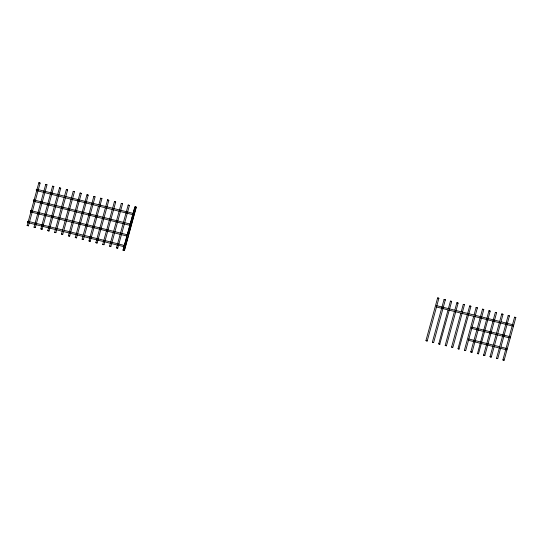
<?xml version="1.0" encoding="UTF-8"?>
<svg xmlns="http://www.w3.org/2000/svg" width="543" height="543" viewBox="0 0 543 543"><rect width="100%" height="100%" fill="white"/><g stroke="black" fill="none" stroke-linecap="round" stroke-linejoin="round"><path stroke-width="0.81" d="M126.553 235.391L126.858 235.934L127.11 234.732L30.856 210.616L30.401 211.152L30.503 211.899L126.695 235.967M468.657 339.592L468.507 338.927L493.064 345.076M510.372 337.386L510.189 336.714M27.184 225.467L38.838 182.733L39.361 182.848L40.121 183.086L28.433 225.82L27.157 225.474L28.433 225.82M35.302 227.537L34.019 227.184L45.714 184.45L46.074 184.525L46.99 184.803L35.302 227.537L34.616 227.381M42.171 229.255L40.888 228.902L52.583 186.168L52.942 186.242L53.859 186.527L42.171 229.255L41.485 229.098M60.735 188.245L59.452 187.892L60.721 188.231L49.04 230.979L48.68 230.904L47.764 230.626L57.246 195.955M57.687 194.34L59.486 187.892M55.223 232.533L54.633 232.343L64.115 197.672M64.556 196.057L66.321 189.609L67.006 189.772M54.667 232.343L55.881 232.696L67.603 189.962L66.382 189.643M62.099 234.257L61.502 234.06L73.19 191.326L73.875 191.489M61.535 234.06L62.75 234.413L74.472 191.679L73.257 191.36M68.404 235.784L80.065 193.05L80.581 193.159L81.341 193.403L69.653 236.137L68.384 235.791L69.653 236.137M75.28 237.501L86.934 194.767L87.45 194.883L88.21 195.12L76.522 237.854L75.253 237.508L76.522 237.854M83.391 239.572L82.115 239.219L93.803 196.485L94.163 196.559L95.086 196.837L83.391 239.572L82.706 239.415M101.955 198.562L100.672 198.202L101.941 198.548L90.267 241.289L89.412 241.085L88.984 240.936L98.466 206.265M98.907 204.657L100.706 198.209M108.824 200.279L107.548 199.926L108.824 200.279L97.136 243.013L96.287 242.802L95.853 242.66L105.342 207.989M105.783 206.374L107.582 199.926M102.756 244.377L114.417 201.643L115.102 201.806L115.693 201.996L104.005 244.73L102.736 244.384L104.005 244.73M110.874 246.447L109.598 246.094L121.286 203.36L121.646 203.435L122.569 203.713L110.874 246.447L110.188 246.291M116.501 247.818L128.155 205.084L128.677 205.193L129.438 205.437L117.743 248.171L116.473 247.825L117.743 248.171M123.051 250.051L134.705 207.317L135.227 207.433L135.988 207.677L124.299 250.404L123.023 250.065L124.299 250.404M123.37 249.536L124.001 247.113M124.442 245.504L126.865 236.633M127.53 234.216L135.024 206.802L135.709 206.958M124.096 249.773L124.618 249.889L136.307 207.154L135.024 206.802M425.929 340.658L437.617 297.931L438.174 298.046L438.88 298.277L427.212 341.011L426.017 340.699M445.314 299.885L433.626 342.613L432.676 342.382L432.35 342.273L444.031 299.532L445.294 299.885M448.016 310.005L438.751 343.868L439.749 344.167L451.681 301.467M448.457 308.39L450.446 301.134L451.111 301.29M445.206 345.477L445.803 345.647L445.179 345.484L454.43 311.607M454.871 309.999L456.853 302.743L458.116 303.075L446.427 345.81M451.579 347.079L460.844 313.216M461.285 311.601L463.267 304.345L463.939 304.562M452.862 347.425L464.489 304.664M470.937 306.286L458.984 348.979L458 348.694L467.251 314.818M467.693 313.209L469.681 305.953L470.924 306.279L469.722 305.974M477.378 307.908L465.684 350.635L464.957 350.473L464.414 350.296L473.666 316.426M474.107 314.811L476.089 307.555M471.433 352.088L470.822 351.898L482.503 309.157L483.06 309.279L483.779 309.503L472.098 352.244L471.48 352.047M478.498 353.839L490.2 311.112L489.467 310.888L488.938 310.759L477.514 353.547M483.677 355.102L484.858 355.421L496.614 312.72L495.942 312.503L495.352 312.368L483.637 355.102L484.899 355.455M490.146 356.744L491.245 357.016L490.064 356.717L501.739 313.976L502.132 314.051L503.015 314.316L491.313 357.043M496.506 358.332L508.153 315.578L508.879 315.748L509.429 315.917L497.748 358.658L496.506 358.312L497.687 358.658M503.212 359.982L504.067 360.226L502.886 359.921L514.567 317.18L515.178 317.316L515.83 317.533L504.135 360.253M468.629 339.708L468.378 340.156M510.339 337.502L510.033 337.99M129.512 224.537L130.035 224.049L129.696 225.284L33.428 201.215L33.327 200.469L33.781 199.933L129.967 224.001M132.485 213.691L132.954 213.365L132.614 214.6L36.354 190.532L36.245 189.785L36.7 189.249L71.228 197.89M123.723 245.741L124.184 245.416L123.852 246.651L27.584 222.576L27.476 221.836L27.937 221.3L62.465 229.94M471.589 328.345L471.745 327.09L496.302 333.239M506.795 349.828L506.897 348.565M436.294 306.91L436.558 305.648L499.54 321.402M513.4 324.884L513.597 325.603L513.04 326.092M67.603 189.962L66.918 189.806M74.472 191.679L73.787 191.523M115.693 201.996L114.478 201.677M136.307 207.154L135.621 206.998M34.019 227.184L34.704 227.341M40.888 228.902L41.573 229.065M47.764 230.626L49.04 230.979M55.881 232.696L55.318 232.499M62.75 234.413L62.187 234.223M82.115 239.219L82.801 239.375M88.984 240.936L90.267 241.289M95.853 242.66L97.136 243.013M109.598 246.094L110.283 246.257M36.354 190.532L36.768 189.297M33.428 201.215L33.781 199.933M30.503 211.899L30.856 210.616M27.584 222.576L27.937 221.3M458.116 303.096L457.471 302.94M463.288 304.345L464.462 304.657L463.932 304.501M503.001 314.322L501.766 313.99M508.18 315.578L508.825 315.727M509.395 315.924L508.825 315.788M465.643 350.635L464.74 350.35M470.835 351.891L472.057 352.244M490.071 356.703L490.662 356.839M451.667 347.086C453.799 347.751 451.382 346.936 452.251 347.289M432.432 342.307L433.599 342.599M439.396 344.045L438.792 343.868L440.013 344.208M458.082 348.721L458.631 348.857M464.496 350.33L465.046 350.466M470.903 351.932L471.453 352.068M477.27 353.52L478.383 353.798L477.616 353.574M483.732 355.142L484.308 355.251M496.553 358.353L497.137 358.523M502.967 359.955L503.517 360.09M72.877 198.297L132.886 213.318M501.175 321.809L512.64 324.68M436.205 306.924L512.341 325.97M497.938 333.646L509.402 336.517M471.446 328.386L509.096 337.807M64.108 230.347L83.018 235.078M84.66 235.492L124.123 245.368M494.7 345.484L499.614 346.712M501.25 347.12L506.157 348.348M468.209 340.223L506.68 349.848M445.498 345.538L446.387 345.796L445.891 345.64M458.326 348.749L459.249 349.02M457.586 302.967L456.894 302.763M450.995 301.256L451.661 301.453L450.466 301.148M489.528 310.901L490.18 311.098M483.114 309.293L482.544 309.184M444.642 299.668L445.301 299.872M444.642 299.729L444.038 299.539M515.232 317.336L515.836 317.526M515.185 317.384L514.608 317.207M489.535 310.963L488.938 310.779M483.06 309.34L483.765 309.496M477.955 353.663L477.351 353.547M426.486 340.841L427.171 340.99M128.84 205.24L129.438 205.437M128.752 205.274L128.155 205.084M121.971 203.523L122.569 203.713M121.883 203.557L121.347 203.394M135.56 207.528L134.773 207.351M53.268 186.33L53.852 186.514M53.173 186.364L52.59 186.181M46.399 184.613L46.983 184.796M46.304 184.647L45.721 184.464M39.524 182.889L40.107 183.072M39.435 182.93L38.852 182.74M124.021 249.692L124.618 249.889M93.864 196.518L95.073 196.831M86.995 194.801L88.204 195.107M496.587 312.707L495.352 312.381M437.658 297.951L438.893 298.27M81.335 193.389L80.072 193.057M132.54 214.6L132.383 214.186M123.77 246.651L123.614 246.237M476.13 307.555L477.365 307.895L476.184 307.562"/></g></svg>
